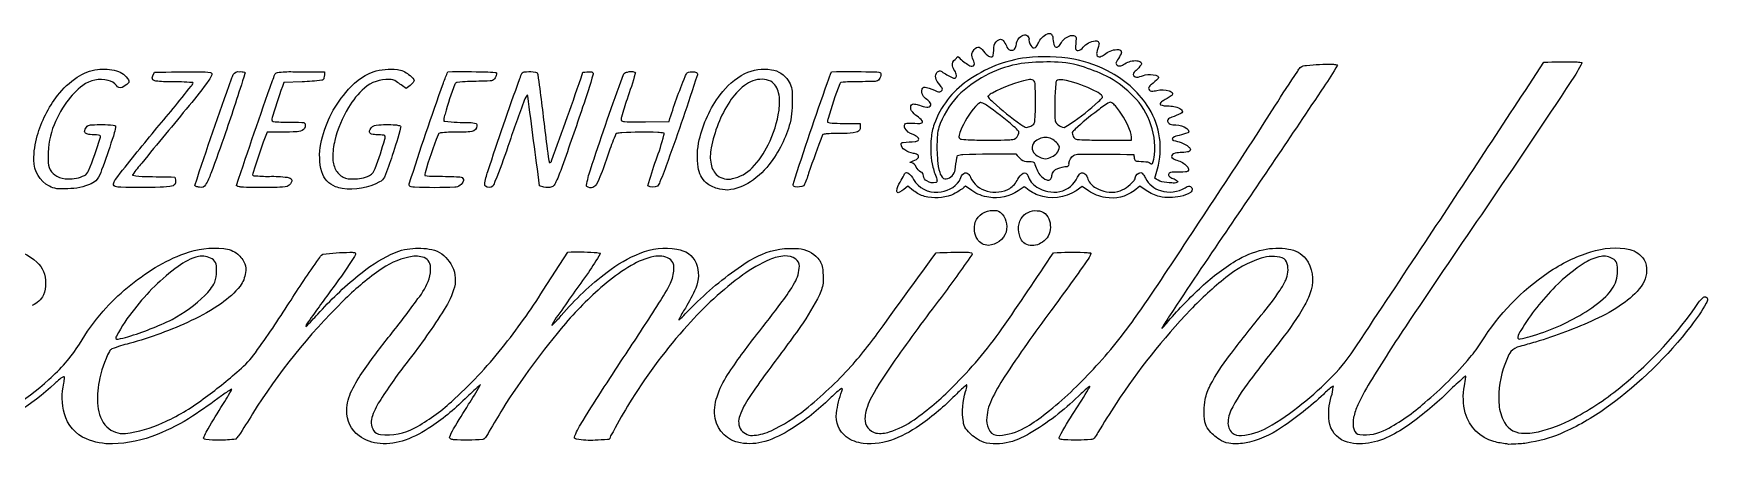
# Model space of a CAD drawing. Header units: millimetres. Extents: x -452 to 1230, y -246 to 254.
# Drawn here: x 403 to 1230, y -95 to 108 of the extents above; entities that cross this region are included whole.
import ezdxf

# ---------------------------------------------------------------- set-up
doc = ezdxf.new("R2010")
doc.units = ezdxf.units.MM
doc.layers.add('Ebene_1', color=70, linetype='Continuous')

msp = doc.modelspace()

# ---------------------------------------------------------------- linework, layer by layer
at = {"layer": 'Ebene_1'}
for points in [[(844.7, 34.86, -0.247437), (842.95, 37.38, 0.300757), (841.73, 39.29, -0.17951), (839.4, 41.76, 0.269886), (836.87, 43.92, -0.174573), (836.4, 44.03, -0.291311), (836.45, 44.15, -0.000917), (839.46, 45.5, 0.118321), (840.44, 46.38, 0.446605), (839.99, 47.83, 0.088045), (838.05, 48.47, -0.100812), (833.71, 50.21, -0.241723), (831.92, 53.06, -0.410806), (832.88, 53.9, -0.001051), (838.8, 54.34, 0.158971), (840.33, 54.83, 0.456715), (840.21, 56.27, 0.11755), (837.8, 57.77, -0.193457), (833.8, 61.01, -0.226956), (833.72, 62.81, -0.252866), (834.68, 63.45, -0.021023), (840.08, 63.27, 0.142023), (842.2, 63.56, 0.489131), (842.37, 64.58, 0.058014), (839.87, 66.87, -0.097763), (837.04, 69.58, -0.206353), (836.77, 71.96, -0.378769), (838.51, 72.86, -0.067914), (841.04, 72.24, 0.064605), (844.6, 71.35, 0.345012), (846.63, 72.26, 0.27118), (846.33, 73.46, 0.07283), (844.63, 75.13, -0.334106), (842.25, 80.16, -0.463541), (844.47, 81.11, -0.010341), (849.73, 79.13, 0.391178), (852.26, 79.75, 0.271086), (851.67, 81.43, -0.050167), (849.22, 85.02, -0.234249), (849.42, 88.11, -0.500509), (851.97, 88.89, 0.027117), (857.11, 85.97, 0.739271), (859.23, 87.01, 0.131562), (858.41, 89.27, -0.101391), (857.28, 91.77, -0.265238), (858.56, 94.94), (859.96, 96.3, 0.032253), (864.81, 92.37, 0.215541), (867.05, 91.63, 0.511712), (868.08, 93.33, -0.001167), (866.97, 96.21, -0.23686), (867.53, 99.06, -0.244731), (869.86, 100.98, -0.219991), (871.94, 99.85, 0.072941), (874.68, 96.8, 0.230808), (876.74, 96.26, 0.279231), (877.46, 96.86, 0.002723), (877.9, 101.9, -0.248462), (880.49, 104.69, -0.354065), (882.36, 104.26, -0.043418), (883.92, 101.62, 0.21055), (885.74, 99.51, 0.478926), (888.61, 101.3, 0.021945), (888.83, 102.39, -0.280377), (892.28, 106.89, -0.580243), (895.08, 104.51, 0.209446), (896.56, 101.08, 0.526631), (898.66, 101.19, 0.081785), (899.71, 103.03, -0.205422), (904.23, 107.54, -0.154041), (905.75, 107.65, -0.191134), (906.8, 106.01, 0.003164), (907.37, 102.31, 0.147292), (908.05, 101.07, 0.358412), (909.72, 101.44, 0.066845), (911.09, 103.24, -0.200454), (915.56, 106.64, -0.128837), (917.49, 106.61, -0.343678), (918.39, 105.11, 0.02013), (918.02, 100.22, 0.450502), (919.33, 99.33, 0.247849), (921.79, 100.89, -0.18989), (927.8, 104.1, -0.581105), (929.62, 102.33, 0.009362), (928.55, 98.31, 0.16497), (928.77, 96.69, 0.332965), (930.73, 96.43, 0.069111), (932.98, 97.76, -0.182821), (939.37, 99.78, -0.546191), (940.56, 97.71, -0.051045), (938.8, 94.71, 0.063745), (938.1, 93.44, 0.373209), (938.66, 92.1, 0.302598), (940.93, 91.95, 0.018413), (942.46, 92.78, -0.157602), (948.35, 94.27, -0.159678), (950.28, 93.5, -0.405001), (950.42, 92.21, -0.03945), (947.99, 89.48, 0.162876), (946.53, 87.51, 0.390852), (948.92, 86.11, -0.012554), (952.54, 87.22, -0.113208), (957.7, 87.13, -0.163534), (958.9, 86.43, -0.406995), (958.84, 85.53, -0.043702), (955.56, 82.54, 0.169406), (954.12, 80.77, 0.394021), (955.53, 79.23, 0.056552), (958.22, 79.59, -0.133273), (964.37, 79.42, -0.233051), (965.99, 78.07, -0.240929), (965.27, 76.89, -0.008792), (961.43, 74.5, 0.17285), (959.91, 73.1, 0.331094), (960.02, 72.52, 0.095802), (963.62, 71.91, -0.125092), (969.59, 70.67, -0.255241), (970.91, 69.04, -0.210964), (970.09, 68.13, -0.017869), (965.56, 66.3, 0.155516), (963.63, 65.14, 0.327859), (963.84, 63.74, 0.229319), (966.09, 62.64, 0.028227), (967.63, 62.56, -0.157934), (973.01, 60.83, -0.2155), (974.07, 59.2, -0.228908), (973.47, 58.64, -0.045094), (969.28, 57.36, 0.114737), (966.18, 56.18, 0.731323), (966.43, 54.92, -0.003956), (970.27, 53.88, -0.094716), (974.07, 51.63, -0.176062), (974.86, 50.36, -0.341169), (973.41, 49.21, -0.054481), (969.81, 48.85, 0.110888), (966.43, 48.22, 0.544571), (965.7, 46.39, 0.147935), (968.13, 45.11, -0.14565), (973.15, 42.05, -0.217285), (973.88, 40.17, -0.316478), (972.34, 39.34, -0.004371), (967.15, 39.17, 0.142847), (964.36, 38.7, 0.459823), (964.17, 37.36, 0.12093), (966.12, 36.09, -0.104657), (968.34, 34.82, -0.644752), (968.35, 34.22, -0.142093), (965.58, 33.87, -0.057324), (960.65, 34.5, -0.090309), (957.16, 36.27), (958.51, 40.85, 0.210182), (954.37, 70.69, 0.134124), (935.64, 88.3, 0.07813), (917.19, 95.02, 0.069519), (893.83, 95.76, 0.123892), (864.69, 84.27, 0.158634), (848.26, 62.87, 0.068839), (846.77, 55.92, 0.070201), (847.22, 43.32, 0.033912), (849.16, 36.89, -0.081705), (849.65, 34.69, -0.416313), (849.04, 34.06, -0.20069)], [(906.44, 37.62, -0.299807), (909.26, 41.05, -0.072694), (913.9, 42.06, 0.391034), (914.84, 43.71, -0.227823), (917.05, 47.52, -0.118126), (919.72, 48.07, -0.006296), (946.81, 47.92, 0.020599), (947.18, 45.6, 0.323182), (948.14, 44.64, 0.002432), (952.77, 44.38, -0.083415), (954.47, 44.02, 0.097395), (955.42, 43.27, 0.335695), (956.05, 43.53, 0.080237), (957.09, 47.79, 0.12512), (954.52, 64.6, 0.122849), (945.17, 78.08, 0.076406), (933.39, 86.66, 0.035074), (920.81, 91.55, 0.075513), (905.71, 93.63, 0.033478), (891.14, 92.82, 0.147193), (861.46, 78.32, 0.110019), (851.21, 63.26, 0.088863), (849.71, 55.53, 0.035469), (849.94, 44.96, 0.063321), (851.01, 39.19, 0.181529), (852.94, 36.14, 0.166396), (854.16, 35.88, 0.302751), (858.7, 40.42, -0.019175), (859.42, 46.24, -0.082592), (859.81, 47.45, -0.073616), (862.33, 47.98, -0.009985), (888.65, 48.23, 0.033576), (891.24, 45.49, 0.18623), (894.76, 44.49, -0.171333), (897.57, 43.94, -0.133383), (897.77, 43.71, 0.072614), (900.45, 37.82, 0.127837), (903.88, 35.4, 0.51265), (906.15, 36.54, 0.009818)], [(411.28, 32.25, -0.274894), (403.58, 45.14, -0.072351), (405.31, 57.15, -0.096593), (415.34, 77.04, -0.085929), (424.99, 86.07, -0.120388), (435.03, 89.95, -0.086506), (444.44, 89.26, -0.176853), (450.39, 84.77, -0.393897), (450.15, 83.17, -0.097007), (447.19, 81.02, -0.397748), (444.44, 81.99, 0.184817), (440.29, 84.56, 0.221525), (427.77, 82.05, 0.07837), (419.79, 73.82, 0.067958), (412.88, 60.81, 0.08529), (410.6, 44.97, 0.297948), (414.99, 37.19, 0.125639), (420.43, 35.88, 0.11994), (428.55, 37.58, 0.232012), (430.59, 39.88, 0.028315), (436.33, 56.05, 0.03199), (436.54, 56.97, 0.357056), (435.58, 57.49, 0.017565), (431.38, 57.76, -0.135834), (429.17, 58.41, -0.305142), (428.74, 59.81, -0.12722), (429.94, 62, -0.159514), (432.26, 62.6, -0.042549), (442.69, 62.41, -0.128009), (444, 62.1, -0.054594), (442.29, 55.38, -0.012185), (437.08, 40.3, -0.065198), (434.91, 35.69, -0.139962), (431.93, 33.53, -0.109434), (420.35, 31.03, -0.040559), (414.89, 31.03, -0.071072)], [(443.69, 32.08, -0.421916), (443.09, 33.95, -0.109742), (443.89, 35.59, -0.009791), (463.26, 59.7, 0.010906), (481.26, 81.71, 0.067914), (482.35, 83.23, 0.289556), (481.69, 83.5, 0.016669), (471.48, 83.88, -0.037797), (463.8, 84.24, -0.135758), (462.33, 84.82, -0.297184), (462.37, 86.75), (463.12, 88.54, -0.010831), (485.59, 88.7, -0.050299), (490.91, 88.45, -0.430012), (491.44, 87.32, -0.085342), (490.06, 84.63, -0.016569), (480.38, 72.14, 0.003993), (456.9, 43.69, 0.030757), (452.44, 38.01, 0.7693), (452.46, 37.68, 0.056196), (458.54, 37.1, 0.004911), (473.26, 36.81, -0.055696), (473.54, 34.02, -0.331791), (472.32, 32.5, -0.053339), (465.96, 31.8, -0.019616), (446.6, 31.78, -0.069762)], [(484.52, 31.95, -0.269119), (483.14, 32.68, -0.008204), (501.26, 85.35, -0.016452), (502.07, 87.45, -0.295539), (505.19, 88.85, -0.090793), (507.59, 88.56, -0.686512), (507.83, 87.93, -0.007367), (498.2, 58.63, -0.010315), (491, 38.54, -0.045746), (488.37, 32.95, -0.410317), (485.43, 31.76, -0.025758)], [(505.05, 31.95, -0.109127), (503.81, 32.4, -0.203936), (503.67, 32.57, -0.006646), (521.52, 84.48, -0.015969), (522.63, 87.45, -0.248745), (523.85, 88.48, -0.03849), (531.42, 88.85, -0.000553), (547.11, 88.85, -0.087824), (546.89, 85.74, -0.339429), (545.83, 84.59, -0.022364), (536.11, 83.86), (527.08, 83.55, 0.01527), (521.6, 67.24, 0.03729), (521.05, 65.01, 0.387688), (521.76, 64.24, 0.034953), (529.34, 63.92, -0.02793), (535.95, 63.81, -0.28751), (537.57, 63.13, -0.252985), (536.84, 60.21, -0.14718), (533.56, 59.18, -0.018118), (518.8, 58.94, 0.020185), (511.91, 39.13, 0.02751), (511.57, 37.84, 0.275927), (512.25, 37.48, 0.023902), (519.92, 37.13, -0.043447), (528.76, 36.67, -0.145841), (530.65, 35.93, -0.335752), (530.88, 34.44, -0.298954), (527.67, 31.96, -0.027969), (517.15, 31.59, -0.018684), (505.8, 31.87, -0.043179)], [(552.63, 32.05, -0.227389), (545.77, 39.3, -0.115308), (545.34, 53.14, -0.12915), (557.6, 78.51, -0.137168), (571.19, 88.78, -0.107183), (583.14, 89.91, -0.143246), (588.71, 87.43, -0.12424), (591.2, 84.97, -0.278425), (591.25, 84.09, -0.112924), (589.4, 82.01), (587.45, 80.57, 0.009874), (582.58, 83.99, 0.155477), (579.19, 85.06, 0.183865), (566.84, 80.77, 0.07679), (558.96, 71.12, 0.078583), (552.26, 54.9, 0.060659), (551.23, 46.42, 0.117098), (552.62, 40.46, 0.132319), (556.4, 36.7, 0.125453), (561.3, 35.88, 0.114565), (569.36, 37.52, 0.204986), (572.16, 41.06, 0.02704), (576.91, 55.49, 0.043975), (577.14, 56.6, 0.367031), (576.52, 57.44, 0.037749), (573.16, 57.69, -0.07448), (570.43, 58.05, -0.582942), (569.73, 60.27, -0.259767), (572.71, 62.5, -0.03795), (582.28, 62.56, -0.085971), (584.24, 62.19, -0.460383), (584.74, 61.31, -0.019152), (580.62, 47.48, -0.025048), (576.75, 36.8, -0.213104), (574.38, 34.42, -0.162772), (555.94, 31.13, -0.06307)], [(589.96, 31.93, -0.443915), (589.02, 33.46, -0.009275), (605.89, 83.31, -0.013612), (608.06, 88.85, -0.008877), (626.69, 88.75, -0.03938), (631.46, 88.41, -0.61793), (632.12, 87.61, -0.106328), (631.08, 85.29, -0.212911), (628.94, 84.3, -0.003534), (617.84, 83.92, 0.047329), (612.74, 83.53, 0.257764), (611.58, 82.76, 0.025119), (606.67, 67.92, 0.050308), (606.04, 64.99, 0.646748), (606.62, 64.34, 0.020518), (618.66, 63.68, -0.077521), (621.98, 63.29, -0.370963), (622.33, 62.1, -0.381427), (619.96, 59.34, -0.051486), (612.23, 58.94, 0.046367), (604.46, 58.57, 0.409387), (603.24, 57.67, 0.029485), (596.85, 38.84, 0.094142), (596.63, 37.59, 0.036045), (601.25, 37.18, -0.013339), (612.41, 36.96, -0.032534), (614.58, 36.75, -0.403575), (615.76, 35.03, -0.317314), (611.47, 31.75, -0.021667), (591.63, 31.78, -0.028769)], [(626.7, 32.29), (626.7, 32.3, -0.268118), (626.27, 33.18, -0.051634), (627.81, 39.56, -0.007834), (643.64, 85.5, -0.028849), (644.71, 88.29, -0.14986), (646.89, 88.78, -0.061267), (651.34, 88.67, -0.325807), (652.51, 87.45, -0.002654), (656.01, 59.71, 0.012315), (657.95, 45.01, 0.03482), (658.15, 44.04, 0.533876), (659.3, 44.84, 0.005672), (674.77, 88.54, -0.036564), (678.66, 88.78, -0.539854), (679.81, 87.62, -0.017103), (674.62, 71.36, -0.006958), (664.46, 41.98, -0.030187), (661.47, 34.44, -0.088539), (660.18, 32.4, -0.113988), (659.49, 31.96, -0.156708), (655.49, 31.88), (653.35, 32.48, 0.000836), (647.49, 76.98, 0.623754), (647.2, 77.17, 0.084225), (645.43, 73.6, 0.005605), (637.68, 51.83, -0.019807), (631.33, 34.64, -0.094788), (630.23, 32.37, -0.40428)], [(676.75, 32.08, -0.284396), (676.53, 32.72, -0.037796), (678.47, 40.32, -0.008254), (693.63, 84.34, -0.017809), (694.95, 87.76, -0.177245), (696.78, 88.67, -0.163937), (700.22, 88.65, -0.544669), (700.62, 87.98, -0.015542), (696.57, 75.26, 0.023152), (693.84, 66.46, 0.101723), (693.58, 64.75, 0.15376), (695.27, 64.17, 0.018573), (705.64, 64.06), (717.29, 64.24, -0.02308), (725.29, 86.49, -0.067081), (726.21, 88.32, -0.1641), (729.28, 88.74, -0.236068), (731.25, 88.06, -0.161681), (731.29, 87.29, -0.009082), (716.83, 44.93, -0.022166), (712.76, 34.38, -0.100638), (711.6, 32.29, -0.236856), (706.79, 32.48, -0.012417), (710.9, 45.29, 0.030644), (714.75, 57.53, 0.075928), (714.87, 58.43, 0.048834), (711.71, 58.85, 0.029703), (694.02, 58.63, 0.049257), (691.44, 58.3, 0.104239), (691.09, 58.16, 0.018807), (687.72, 49.54, -0.016038), (683.67, 38.06, -0.052151), (681.42, 33.31, -0.144802), (679.71, 31.65, -0.222026)], [(741.17, 31.17, -0.103903), (735.62, 33.93, -0.171126), (731.65, 41.68, -0.092324), (732.25, 55.12, -0.108768), (742.63, 77.48, -0.115067), (754.7, 87.87, -0.15202), (767.83, 89.84, -0.213655), (776.17, 84.46, -0.178758), (778.11, 77.26, -0.053817), (777.44, 65.01, -0.09856), (767.75, 44.29, -0.085912), (757.55, 34.39, -0.116753), (746.41, 30.39, -0.063556)], [(763.35, 85.11, 0.17373), (754.54, 82.01, 0.077519), (747.28, 74.09, 0.099216), (738.13, 51.18, 0.101962), (738.06, 43.09, 0.168538), (741.26, 37.51, 0.222574), (748.58, 36.01, 0.151779), (758.4, 41.43, 0.081499), (766.26, 52.75, 0.084128), (771.62, 69.79, 0.091526), (771.44, 78.35, 0.206688), (767.5, 84.12, 0.101904)], [(779.53, 31.94, -0.302116), (778.54, 33.17, -0.008047), (795.6, 83.56, -0.015682), (797.62, 88.85, -0.004954), (816.95, 88.82, -0.040029), (821, 88.57, -0.48668), (821.98, 87.56, -0.126109), (821.16, 85.07, -0.224893), (819.05, 84.07, -0.005091), (806.62, 83.79, 0.0559), (802.21, 83.46, 0.369193), (801.62, 82.79, 0.030726), (795.9, 65.73, 0.136453), (795.55, 63.88, 0.080249), (800.32, 63.36, 0.008628), (811.71, 63.3, -0.049926), (811.63, 60.62, -0.286267), (809.67, 58.9, -0.041763), (803.77, 58.34, 0.023744), (795.34, 58.11, 0.062404), (793.39, 57.81, 0.126357), (793.14, 57.68, 0.007652), (786.24, 38.64, -0.029384), (783.94, 32.48, -0.142488)], [(896.48, 62.28, 0.251359), (897.89, 64.02, 0.030852), (898.24, 74.12, 0.021354), (898.11, 82.38, 0.197277), (897.21, 84.66, 0.20677), (894.73, 84.84, 0.078027), (877.02, 78.28, 0.082834), (875.01, 76.88, 0.472912), (874.86, 76.39, 0.065704), (877.43, 73.78, 0.029431), (891, 62.81, 0.062374), (893.25, 61.39, 0.215007), (894.3, 61.43, 0.074741)], [(909.43, 62.6, 0.142869), (912.39, 61.31, 0.046443), (915.63, 63.21, 0.039096), (929.47, 74.18, 0.076147), (931.32, 76.13, 0.345431), (930.82, 77.29, 0.065479), (927.4, 79.45, 0.058753), (913.61, 84.47, 0.070302), (909.83, 84.88, 0.434291), (908.26, 82.98, 0.028614), (907.89, 65.65, 0.110346), (908.46, 63.51, 0.051487)], [(890.02, 59.26, 0.071378), (887.48, 61.78, 0.032404), (874.1, 72.23, 0.073509), (871.69, 73.52, 0.138529), (871.05, 73.57, 0.10145), (868.62, 71.65, 0.085491), (861.23, 59.55, 0.095323), (860.5, 56.67, 0.452858), (861.79, 55.45, 0.019868), (870.37, 55.09, 0.013992), (884.87, 55.17, 0.052133), (887.79, 55.53, 0.254774), (890.08, 58.54, 0.145487)], [(945.63, 55.08, 0.126551), (944.75, 60.37, 0.083169), (937.76, 71.94, 0.07774), (935.96, 73.52, 0.312529), (934.83, 73.67, 0.051333), (929, 69.66, 0.032977), (917.88, 60.38, 0.080178), (916.48, 58.84, 0.129604), (916.4, 58.63, 0.124378), (917.22, 56.29, 0.219717), (918.8, 55.41, 0.021553), (928.56, 55.08, 0.000449)], [(903.21, 45.77, 0.167303), (908.85, 48.63, 0.17228), (910.09, 51.65, 0.155183), (909.09, 53.31, 0.433382), (898.35, 54.57, 0.466659), (897.93, 48.32, 0.169444)], [(843.51, 27.23, -0.100153), (838.12, 30.05), (835.29, 32.28, -0.04454), (831.16, 29.33, -0.086349), (830.43, 29.02, -0.453637), (829.87, 29.88, -0.142058), (831.42, 34.32, 0.028463), (833.37, 37.9, -0.506785), (835.22, 38.87, -0.131779), (838.09, 35.67, 0.292828), (850.14, 29.34, 0.241436), (860.68, 35.01, 0.069371), (861.08, 35.79, -0.165865), (862.89, 38.63, -0.35746), (865.05, 38.47, -0.117828), (866.25, 36.66, 0.232987), (874.47, 29.84, 0.188057), (885.54, 31.18, 0.11916), (889.62, 35.7, -0.144767), (892.16, 38.7, -0.421062), (894.51, 37.6, 0.176892), (898.95, 31.85, 0.194371), (910.37, 29.63, 0.233376), (919.11, 36.76, -0.140248), (920.42, 38.6, -0.381458), (922.7, 38.4, -0.128542), (924.16, 35.77, 0.191643), (928.1, 31.48, 0.189404), (938.96, 29.59, 0.131825), (946.71, 34.72, 0.14668), (947.57, 36.38, -0.362319), (950.38, 38.99, -0.182885), (951.38, 38.24, -0.05457), (952.65, 36.21, 0.203961), (960.09, 30.1, 0.216287), (972.27, 31.52, -0.15731), (974.36, 32.35, -0.691193), (974.82, 29.22, -0.110523), (969.82, 27.24, -0.100447), (959.57, 27.12, -0.090614), (953.03, 30.08), (949.9, 32.31), (947.02, 30.05, -0.205712), (932.83, 26.7, -0.117558), (924.55, 29.96), (921.4, 32.21), (918.35, 30.04, -0.238423), (899.57, 27.83, -0.067396), (892.65, 32.02), (889.77, 29.95, -0.194879), (875.31, 26.8, -0.117171), (866.91, 30.1), (863.77, 32.34, -0.073362), (856.85, 27.84, -0.148268)], [(877.34, 20.3, -0.176004), (880.87, 19.52, -0.283659), (883.74, 9.64, -0.309208), (875.06, 3.06, -0.26952), (869.58, 6.15, -0.211893), (868.52, 14.49, -0.320408)], [(900.82, 4.11, -0.237094), (894.02, 3.5, -0.17442), (891.44, 5.69, -0.260698), (891.16, 16.27, -0.283969), (899.15, 20.18, -0.345806), (905.19, 15.19, -0.223092), (904.01, 6.71, -0.096104)], [(450.04, -42.11, 0.037485), (471.88, -33.53, 0.071902), (488.11, -21.63, 0.086842), (492.91, -15.19, 0.089336), (493.78, -9.72, 0.045775), (493.63, -6.24, 0.214607), (491.58, -3.64, 0.194281), (484.87, -2.44, 0.100462), (474.82, -7.34, 0.070648), (453.23, -28.48, 0.051933), (444.4, -41.78, 0.169444), (444.12, -42.94, 0.315044), (445.16, -43.22, 0.020588)], [(1185.71, -9.72, 0.090029), (1185.39, -5.67, 0.165828), (1183.4, -3.58, 0.188699), (1177.59, -2.39, 0.092078), (1169.78, -5.43, 0.056543), (1155.01, -17.3, 0.059289), (1138.03, -38.92, 0.103151), (1136.45, -42.37, 0.498044), (1137.61, -43.18, 0.034721), (1142.55, -42, 0.063675), (1168.66, -30.68, 0.057972), (1179.93, -22.12, 0.129161), (1185.1, -14.3, 0.057451)]]:
    msp.add_lwpolyline(points, format="xyb", close=True, dxfattribs=at)
for points in [[(371.34, -87.95, 0.090436), (410.99, -63.24, 0.070243), (426.08, -45.71, -0.04216), (437.78, -29.48, -0.074406), (463.57, -7.93, -0.054296), (478.17, -0.91, -0.116562), (497.35, 1.47, -0.149614), (504.3, -1.24, -0.103532), (507.81, -6.06, -0.131329), (508.08, -10.4, -0.132184), (505.52, -17.06, -0.065936), (496.19, -25.67, -0.042365), (481.33, -34.11, -0.043287), (450.75, -45.42, 0.037413), (442.14, -48.13, 0.236776), (440.9, -49.29, 0.066077), (435.8, -64.26, 0.077563), (435.23, -76.3, 0.169275), (439.65, -86.65, 0.224031), (448.78, -89.84, 0.083508), (467.21, -84.56, 0.059899), (487.2, -72.81, 0.026488), (504.98, -58.58, 0.062403), (512.99, -49.97, 0.015616), (529.73, -25.32, -0.016038), (544.36, -3.62, -0.101535), (546.32, -1.25, -0.022853), (559.6, -0.34, -0.074647), (561.91, -0.54, -0.209603), (562.53, -1.01, -0.143214), (561.91, -2.43, -0.016428), (551.41, -17.76, 0.008695), (539.13, -34.76, 0.061534), (537.88, -36.78, 0.455791), (537.92, -37.04, 0.014933), (543.78, -30.96, -0.038822), (563.78, -11.85, -0.064849), (580.08, -1.35, -0.103013), (590.7, 1.51, -0.09525), (601.53, 0.63, -0.176545), (609.48, -6.04, -0.2069), (611.32, -17.51, -0.070721), (606.3, -28.69, -0.022084), (588.33, -54.17, 0.02407), (574.89, -73.07, 0.06629), (570.83, -81.07, 0.247802), (571.41, -88.36, 0.218912), (574.8, -90.39, 0.144147), (591.79, -87.11, 0.057331), (609.83, -74.2, 0.042197), (634.89, -47.56, 0.02728), (655.17, -19.12), (667.27, -0.27, -0.026317), (680.31, -0.42, -0.050486), (683, -0.73, -0.81082), (683.3, -1.18, -0.019858), (677.48, -10.28, 0.004276), (662.42, -31.59, 0.055659), (659.58, -36.05, 0.48272), (659.55, -36.41, 0.021502), (664.06, -31.63, -0.055283), (686.81, -10.13, -0.072902), (703.05, -0.8, -0.138828), (721.19, 1.18, -0.259474), (730.77, -5.71, -0.189635), (730.48, -18.09, -0.029789), (725.36, -27.92, 0.033928), (722.22, -33.52, 0.235076), (722.08, -33.87, 0.32151), (722.09, -33.92, 0.015616), (728.5, -27.53, -0.047322), (753.05, -6.99, -0.047284), (763.13, -1.38, -0.125516), (781.2, 1.43, -0.206659), (790.72, -3.28, -0.188856), (793.2, -8.93, -0.032031), (793.49, -14.73, -0.080752), (791.58, -21.31, -0.039749), (782.26, -37.04, -0.005121), (765.46, -59.88, 0.017063), (756.91, -72.11, 0.065633), (752.26, -81.07, 0.254489), (752.96, -88.17, 0.270304), (759.43, -90.77, 0.089495), (767.69, -88.52, 0.05641), (784.46, -78.08, 0.038484), (807.17, -56.81, 0.023413), (822.99, -36.72, -0.000687), (849.26, -0.58, -0.014737), (863.82, -0.35, -0.104213), (866.63, -0.68, -0.528312), (866.83, -1.65, -0.011648), (851.68, -22.63, 0.01038), (828.85, -53.7, 0.027228), (818.56, -69.61, 0.071919), (814.5, -79.06, 0.061402), (814.08, -82.49, 0.365974), (819.49, -89.67, 0.109459), (826.19, -89.13, 0.072633), (838.37, -83.05, 0.044598), (857.33, -66.96, 0.043799), (881.71, -38.23, 0.005363), (907.13, -0.58, -0.023825), (922.3, -0.44, -0.043513), (925.28, -0.69, -0.68997), (925.69, -1.04, -0.065915), (923.68, -4.54, -0.007647), (905.86, -29.3, 0.01587), (882.86, -62.05, 0.044899), (876.61, -73.31, 0.113596), (874.17, -83.32, 0.149277), (875.69, -88.68, 0.250978), (880.34, -90.86, 0.10505), (892.9, -87.15, 0.03443), (902.2, -80.89, 0.04169), (925.39, -59.61, 0.036124), (947.25, -33.12, 0.006375), (973.39, 5.73, 0.00436), (1016.57, 71.83, -0.009752), (1027.78, 89.13, -0.019485), (1029.06, 90.9, -0.171104), (1032.18, 91.96, -0.034872), (1044.93, 92.51, -0.065075), (1046.99, 92.28, -0.126512), (1047.41, 92.06, -0.025388), (1040.7, 81.39, -0.002131), (992.23, 9.6, 0.004827), (964.55, -31.69, 0.020708), (960.83, -37.56, 0.281094), (960.74, -38.06, 0.018977), (963.08, -35.33, -0.025842), (979.28, -18.34, -0.054017), (997.13, -4.64, -0.081161), (1010.75, 0.91, -0.094088), (1023.21, 1.24, -0.180817), (1031.89, -3.53, -0.225148), (1034.48, -18.97, -0.057313), (1031.34, -26.34, -0.03586), (1019.52, -43.77, 0.002749), (1005.39, -62.05, 0.038855), (995.69, -76.67, 0.129695), (993.38, -84.14, 0.227839), (995.36, -89.53, 0.18275), (999.97, -90.86, 0.111124), (1012.94, -86.9, 0.044137), (1029.77, -75.26, 0.031688), (1045.02, -61.61, 0.05074), (1056.84, -46.58, -0.001546), (1090.75, 4.45, 0.000923), (1149.37, 93.52, -0.022909), (1165.09, 93.65, -0.041444), (1167.76, 93.43, -0.725058), (1168.13, 93.09, -0.035738), (1163.07, 84.55, -0.003753), (1120.85, 21.66, 0.002768), (1083.39, -33.62, 0.012602), (1064.6, -62.82, 0.035694), (1057.56, -75.75, 0.059244), (1055.41, -81.87, 0.1293), (1055.62, -88.04, 0.317888), (1058.41, -90.44, 0.15078), (1071.51, -87.86, 0.058928), (1090.58, -74.57, 0.044529), (1112.88, -52.35, 0.032259), (1118.58, -44.56, -0.104172), (1151.5, -10.4, -0.075642), (1172.56, -0.13, -0.128989), (1191.83, 1.03, -0.188248), (1198.85, -4.04, -0.093584), (1199.96, -6.78, -0.201127), (1197.43, -17.18, -0.086264), (1188.16, -25.89, -0.049979), (1174.62, -33.6, -0.032849), (1145.2, -44.72, 0.00166), (1137.51, -46.89, 0.145266), (1132.98, -49.4, 0.060734), (1130.15, -55.73, 0.10408), (1127.14, -74.59, 0.094802), (1129.23, -83.19, 0.26961), (1138.33, -89.76, 0.060386), (1146.64, -89.01, 0.068476), (1164.06, -82.4, 0.052179), (1188.25, -66.13, 0.070318), (1225.82, -25.23, -0.109203), (1228.21, -22.61, -0.629117), (1230.2, -23.55, -0.167602), (1229.58, -25.43, -0.043143), (1222.04, -36.61, -0.073539), (1181.33, -76.32, -0.057113), (1159.57, -89.11, -0.074102), (1143.15, -94.15, -0.050618), (1136.62, -95.04, 0.009445), (1132.06, -95.28), (1131.02, -95, -0.036394), (1124.66, -93.87, -0.262554), (1110.58, -79.74, -0.114105), (1110.15, -66.35, 0.044049), (1110.76, -61.84, 0.103438), (1110.72, -61.49, 0.112839), (1110.46, -61.64, 0.013553), (1103.47, -68.01, -0.035052), (1084.42, -84.34, -0.038289), (1074.3, -90.67, -0.082495), (1062.78, -94.66, -0.133878), (1050.95, -93.66, -0.273102), (1043.37, -83.87, -0.104106), (1044.39, -71.64, 0.066603), (1045.34, -66.9, 1.085945), (1045.1, -66.62, 0.045345), (1040.53, -70.54, -0.034913), (1019.87, -86.92, -0.105002), (1001.49, -94.63, -0.076973), (993.75, -94.72, -0.102394), (989.11, -92.77, -0.089873), (983.67, -87.92, -0.1304), (982, -84.07, -0.088697), (982.08, -73.1, -0.069645), (984.63, -66.07, -0.042394), (994.07, -51.39, -0.002952), (1009.77, -31.46, 0.026984), (1019.13, -19.01, 0.037086), (1021.92, -14.07, 0.164947), (1022.66, -6.05, 0.250508), (1020.18, -3.14, 0.143267), (1009.75, -3.26, 0.089147), (992.3, -12.85, 0.033791), (974.83, -28.8, 0.044213), (938.07, -75.05, 0.005675), (929.14, -89.41, -0.027551), (927.27, -92.1, -0.320302), (925.67, -92.84, -0.030838), (912.61, -93, -0.086906), (910.43, -92.62, -0.519344), (910.12, -91.52, -0.02428), (917.5, -79.03, 0.015774), (924.53, -67.83, 0.125749), (925.18, -66.53, 0.153254), (924.95, -66.61, 0.023982), (919.46, -71.44, -0.06106), (895.4, -89.9, -0.053781), (886.92, -93.75, -0.11732), (874.08, -94.58, -0.100728), (869.6, -92.63, -0.106347), (863.97, -87.52, -0.12781), (862.66, -84.01, -0.110596), (863.77, -69.09, 0.090869), (864.4, -66.06, 1.097383), (864.17, -65.98, 0.029535), (859.45, -70.2, -0.04142), (842.68, -84.77, -0.06198), (828.5, -92.62, -0.126056), (813.25, -94.79, -0.12975), (804.85, -91.56, -0.270283), (800, -79.76, -0.055922), (802.69, -68.98, 0.095157), (802.93, -67.94, 0.651068), (802.24, -67.83, 0.038382), (796.7, -72.64, -0.054508), (777.76, -87.61, -0.070427), (764.64, -93.82, -0.119413), (752.63, -94.53, -0.313706), (740.1, -82.48, -0.128133), (741.03, -71.68, -0.065516), (746.2, -60.93, -0.021076), (760.47, -41.21, 0.007261), (773.13, -24.74, 0.030758), (779.34, -15.46, 0.128853), (781.66, -7.19, 0.284518), (779.85, -3.74, 0.176286), (774.45, -2.19, 0.090604), (767.04, -3.95, 0.051052), (753.73, -11.57, 0.052674), (726.38, -36.55, 0.044414), (698.91, -72.97, 0.017951), (690.75, -87.08, -0.016264), (688.45, -91.07, 0.03189), (688, -92.35, -0.291201), (686.94, -92.91, 0.005962), (680.76, -93.18, -0.06633), (671.62, -92.66, -0.171909), (670.62, -92.21, -0.173316), (670.78, -91.08, -0.04226), (674.82, -83.48, -0.006077), (696.06, -50.44, 0.007444), (712.25, -25.56, 0.036078), (717.97, -15.64, 0.12197), (719.66, -8.71, 0.047763), (719.51, -6.15, 0.182259), (717.48, -3.64, 0.191165), (709.78, -2.48, 0.084211), (698.57, -6.94, 0.042417), (686.4, -15.51, 0.041453), (666.2, -35.48, 0.034633), (634.99, -77.86, 0.00521), (628.53, -88.78, -0.094859), (625.79, -92.65, -0.078663), (625.27, -92.77, -0.043352), (610.91, -92.94, -0.117872), (609.33, -92.51, -0.347009), (608.95, -91.84, -0.074157), (610.92, -87.62, -0.007564), (618.34, -75.45, 0.01707), (623.86, -66.35, 0.155676), (624.16, -65.7, 0.014231), (617.57, -71.78, -0.049962), (599.93, -86.45, -0.061909), (587.03, -93.09, -0.108497), (574.58, -94.83, -0.143748), (564.21, -91.07, -0.23996), (558.17, -78.52, -0.113802), (560.6, -68.64, -0.041026), (566.45, -58.84, -0.017466), (579.5, -41.4, 0.013544), (593.32, -23.27, 0.077179), (598.86, -13.44, 0.081037), (599.51, -7.69, 0.360512), (595.54, -2.71, 0.120616), (588.83, -2.72, 0.105313), (573.99, -9.47, 0.039741), (556.36, -24.38, 0.058074), (511.52, -80.24, -0.016882), (504.68, -90.95, -0.06507), (503.34, -92.65, -0.049028), (495.15, -93.11, -0.049748), (488.57, -92.83, -0.197994), (487.4, -92.24, -0.061761), (488.74, -89.14, -0.012827), (495.99, -77.11, 0.020415), (500.99, -68.77, 0.048484), (501.3, -68.09, 0.459321), (501.23, -68.05, 0.028704), (496.2, -71.32, -0.015976), (482, -81.3, -0.048504), (464.47, -90.34, -0.093956), (442.4, -94.98, -0.106425), (429.54, -92.58, -0.227487), (418.65, -80.13, -0.11767), (418.34, -65.08, 0.105087), (418.65, -62.22, 0.626862), (418.31, -61.82, 0.09787), (415.79, -63.56, 0.021154), (414.01, -65.16, -0.0988), (373.9, -90.11, -0.064624)], [(390.54, 1.31, -0.16019), (405.1, -5.18, -0.232904), (409.27, -15.53, -0.104855), (408.35, -21.45, -0.166763), (402.82, -26.66, -0.091855)]]:
    msp.add_lwpolyline(points, format="xyb", dxfattribs=at)

doc.saveas('drawing.dxf')
